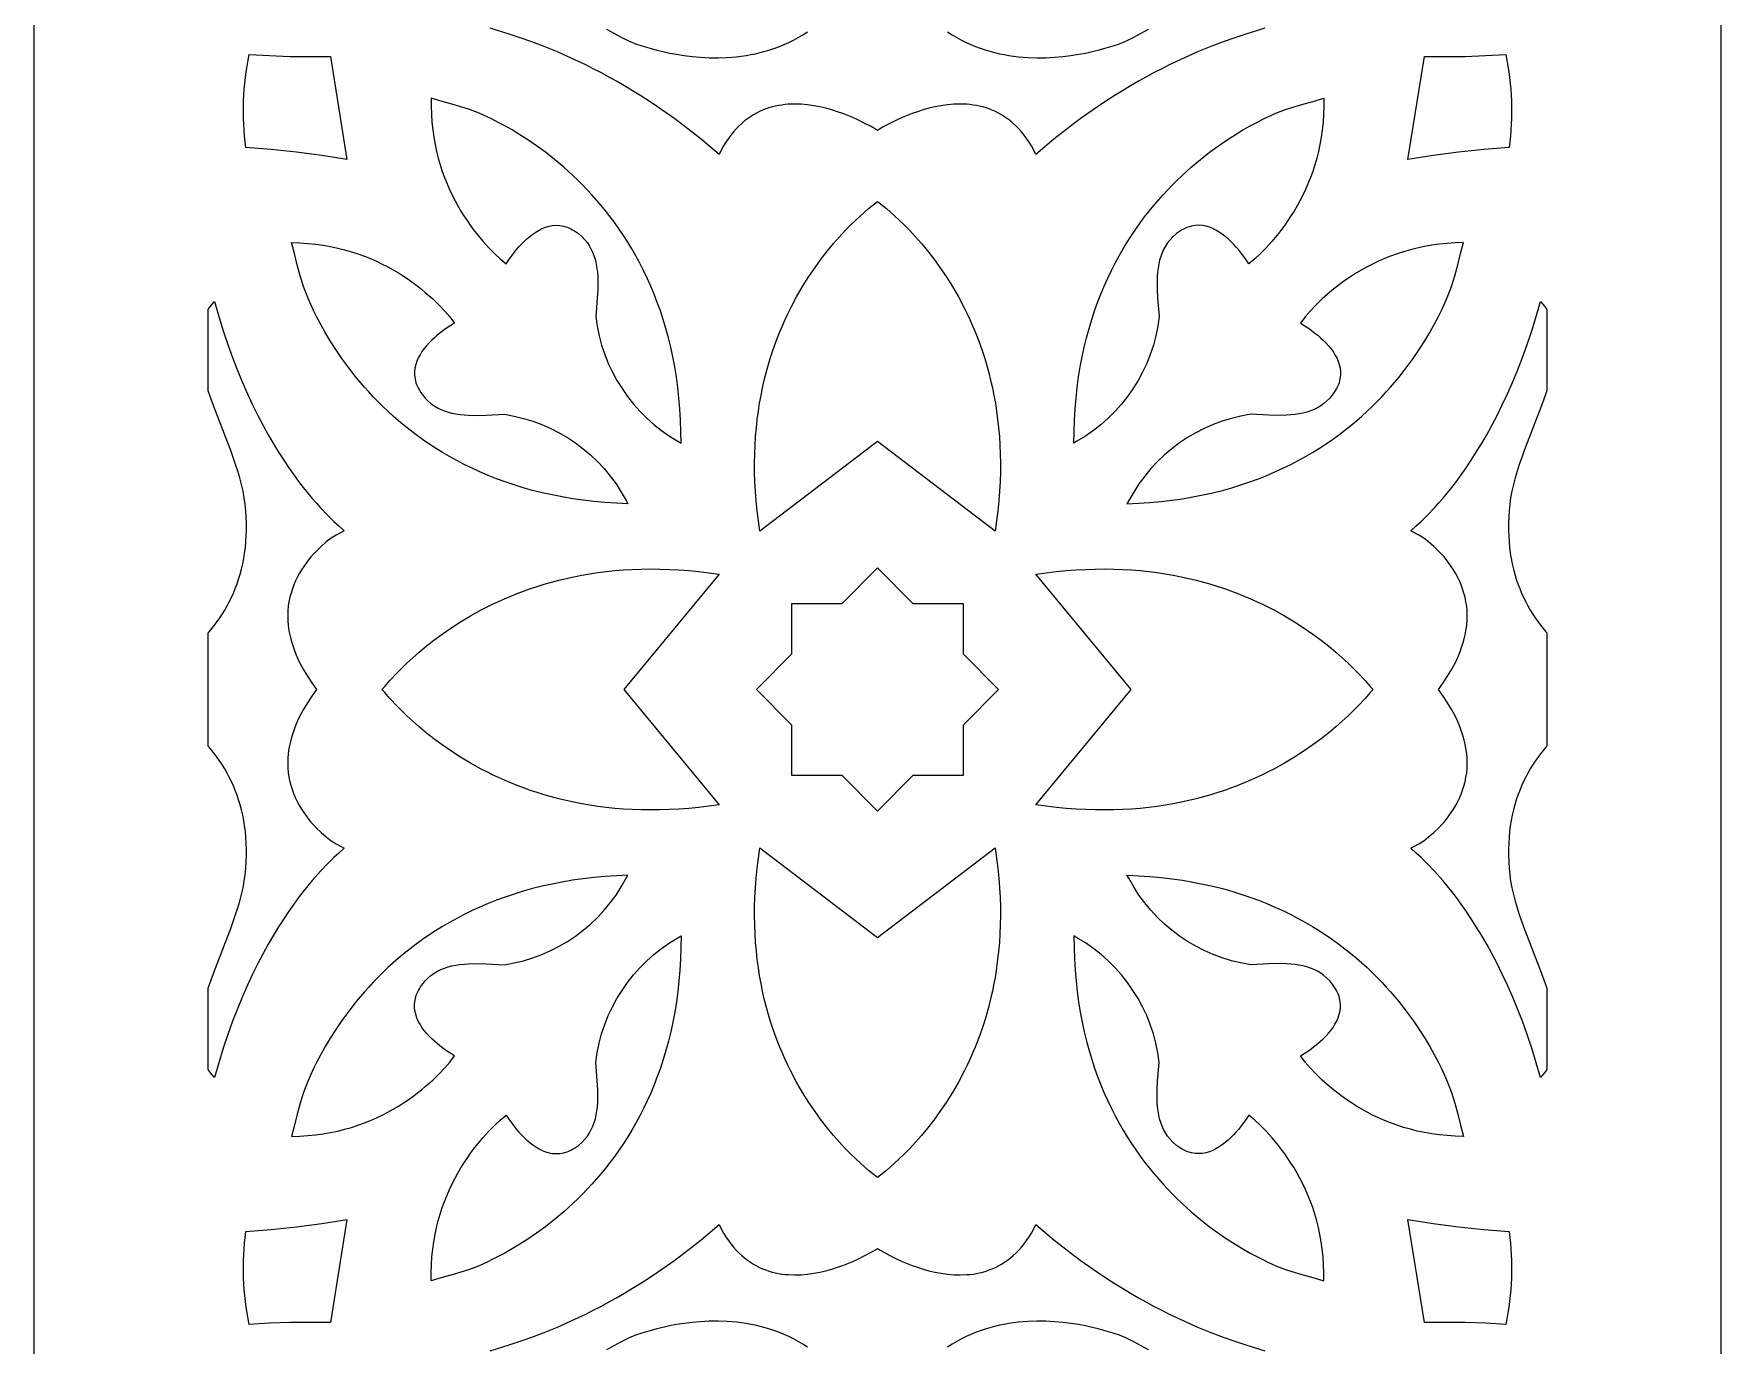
# Model space of a CAD drawing. Extents: x -145 to 145, y -1050 to 1050.
# Drawn here: x -145 to 145, y -622.7 to -397.4 of the extents above; entities that cross this region are included whole.
import ezdxf

# ---------------------------------------------------------------- set-up
doc = ezdxf.new("R2010")
doc.units = 0
doc.header["$MEASUREMENT"] = 0
doc.layers.add('LAYER_1', color=18, linetype='CONTINUOUS')

msp = doc.modelspace()

# ---------------------------------------------------------------- linework, layer by layer
at = {"layer": 'LAYER_1'}
for points in [[(-145, -1050), (145, -1050), (145, 1050), (-145, 1050)], [(-104.49, -401.16), (-100.99, -401.28), (-97.49, -401.31), (-93.99, -401.28), (-91.17, -419.02), (-93.33, -418.66), (-95.49, -418.33), (-97.66, -418.02), (-99.83, -417.75), (-102.01, -417.5), (-104.19, -417.28), (-106.37, -417.09), (-108.55, -416.93), (-108.67, -415.94), (-108.78, -414.95), (-108.86, -413.95), (-108.92, -412.95), (-108.95, -411.94), (-108.97, -410.94), (-108.97, -409.93), (-108.94, -408.93), (-108.9, -407.92), (-108.83, -406.92), (-108.74, -405.92), (-108.63, -404.92), (-108.5, -403.93), (-108.35, -402.94), (-108.18, -401.96), (-107.99, -400.98)], [(108.17, -401.96), (108.35, -402.94), (108.5, -403.93), (108.63, -404.92), (108.74, -405.92), (108.82, -406.92), (108.89, -407.92), (108.94, -408.93), (108.96, -409.93), (108.97, -410.94), (108.95, -411.94), (108.91, -412.95), (108.85, -413.95), (108.77, -414.95), (108.67, -415.94), (108.55, -416.93), (106.37, -417.09), (104.18, -417.28), (102.01, -417.5), (99.83, -417.75), (97.66, -418.02), (95.49, -418.33), (93.32, -418.66), (91.16, -419.02), (93.99, -401.28), (97.49, -401.31), (100.99, -401.28), (104.49, -401.16), (107.98, -400.98)], [(0.54, -426.63), (1.54, -427.44), (2.93, -428.66), (3.74, -429.41), (4.62, -430.27), (5.55, -431.22), (6.54, -432.28), (7.55, -433.44), (8.6, -434.71), (9.67, -436.08), (10.74, -437.55), (11.81, -439.13), (12.87, -440.81), (13.9, -442.61), (14.91, -444.51), (15.4, -445.5), (15.88, -446.52), (16.34, -447.56), (16.79, -448.64), (17.22, -449.74), (17.64, -450.86), (18.04, -452.02), (18.42, -453.2), (18.79, -454.41), (19.13, -455.65), (19.44, -456.92), (19.74, -458.22), (20.01, -459.54), (20.25, -460.89), (20.47, -462.27), (20.65, -463.68), (20.81, -465.12), (20.94, -466.59), (21.03, -468.08), (21.09, -469.6), (21.12, -471.16), (21.11, -472.74), (21.06, -474.35), (20.97, -475.99), (20.85, -477.66), (20.68, -479.36), (20.47, -481.09), (20.22, -482.85), (0, -467.44), (-20.22, -482.85), (-20.47, -481.09), (-20.68, -479.36), (-20.85, -477.66), (-20.98, -475.99), (-21.06, -474.35), (-21.11, -472.74), (-21.12, -471.16), (-21.09, -469.6), (-21.03, -468.08), (-20.94, -466.59), (-20.82, -465.12), (-20.66, -463.68), (-20.47, -462.27), (-20.26, -460.89), (-20.01, -459.54), (-19.74, -458.22), (-19.45, -456.92), (-19.13, -455.65), (-18.79, -454.41), (-18.43, -453.2), (-18.05, -452.02), (-17.65, -450.86), (-17.23, -449.74), (-16.79, -448.64), (-16.34, -447.56), (-15.88, -446.52), (-15.4, -445.5), (-14.91, -444.51), (-13.91, -442.61), (-12.87, -440.81), (-11.81, -439.13), (-10.74, -437.55), (-9.67, -436.08), (-8.61, -434.71), (-7.56, -433.44), (-6.54, -432.28), (-5.56, -431.22), (-4.62, -430.27), (-3.74, -429.41), (-2.93, -428.66), (-1.55, -427.44), (-0.54, -426.63), (0, -426.19)], [(-113.2, -445.95), (-112.43, -448.42), (-111.64, -450.78), (-110.82, -453.05), (-109.99, -455.23), (-109.13, -457.3), (-108.26, -459.29), (-107.38, -461.18), (-106.49, -462.98), (-105.59, -464.69), (-104.7, -466.32), (-103.8, -467.86), (-102.92, -469.31), (-102.04, -470.68), (-101.17, -471.97), (-100.32, -473.18), (-99.49, -474.31), (-98.68, -475.36), (-97.9, -476.34), (-97.15, -477.24), (-96.43, -478.07), (-95.74, -478.83), (-94.5, -480.14), (-93.44, -481.18), (-92.59, -481.97), (-91.65, -482.82), (-92.31, -483.13), (-93.05, -483.55), (-93.86, -484.08), (-94.72, -484.72), (-95.6, -485.48), (-96.49, -486.33), (-96.93, -486.8), (-97.37, -487.29), (-97.79, -487.8), (-98.21, -488.34), (-98.61, -488.91), (-98.99, -489.49), (-99.35, -490.1), (-99.69, -490.73), (-100.01, -491.39), (-100.3, -492.07), (-100.56, -492.77), (-100.79, -493.49), (-100.98, -494.23), (-101.14, -494.99), (-101.25, -495.77), (-101.32, -496.57), (-101.35, -497.39), (-101.33, -498.23), (-101.26, -499.09), (-101.14, -499.96), (-101, -500.65), (-100.84, -501.34), (-100.66, -502.02), (-100.44, -502.69), (-100.2, -503.35), (-99.94, -504.01), (-99.66, -504.66), (-99.36, -505.3), (-98.7, -506.55), (-97.98, -507.77), (-97.21, -508.94), (-96.39, -510.07), (-97.21, -511.2), (-97.98, -512.37), (-98.7, -513.58), (-99.36, -514.84), (-99.66, -515.48), (-99.94, -516.13), (-100.2, -516.78), (-100.44, -517.45), (-100.66, -518.12), (-100.84, -518.8), (-101, -519.48), (-101.14, -520.18), (-101.26, -521.05), (-101.33, -521.91), (-101.35, -522.75), (-101.32, -523.57), (-101.25, -524.37), (-101.14, -525.15), (-100.98, -525.91), (-100.79, -526.65), (-100.56, -527.37), (-100.3, -528.07), (-100.01, -528.75), (-99.69, -529.4), (-99.35, -530.03), (-98.99, -530.64), (-98.61, -531.23), (-98.21, -531.79), (-97.79, -532.33), (-97.37, -532.85), (-96.93, -533.34), (-96.49, -533.81), (-95.6, -534.66), (-94.72, -535.41), (-93.86, -536.06), (-93.05, -536.59), (-92.31, -537.01), (-91.65, -537.32), (-92.59, -538.17), (-93.44, -538.96), (-94.5, -540), (-95.74, -541.31), (-97.15, -542.9), (-97.9, -543.8), (-98.68, -544.78), (-99.49, -545.83), (-100.32, -546.96), (-101.17, -548.17), (-102.04, -549.46), (-102.92, -550.83), (-103.8, -552.28), (-104.7, -553.82), (-105.59, -555.44), (-106.49, -557.16), (-107.38, -558.96), (-108.26, -560.85), (-109.13, -562.83), (-109.99, -564.91), (-110.82, -567.08), (-111.64, -569.35), (-112.43, -571.72), (-113.2, -574.19), (-113.93, -576.76), (-114.28, -576.36), (-114.61, -575.96), (-114.91, -575.54), (-115, -575.4), (-115, -561.39), (-114.74, -560.59), (-113.89, -558.25), (-112.98, -555.87), (-112.05, -553.49), (-111.14, -551.11), (-110.31, -548.75), (-109.93, -547.58), (-109.59, -546.42), (-109.28, -545.27), (-109.02, -544.13), (-108.82, -543.01), (-108.67, -541.91), (-108.56, -540.77), (-108.49, -539.66), (-108.45, -538.57), (-108.45, -537.51), (-108.48, -536.47), (-108.54, -535.46), (-108.63, -534.47), (-108.76, -533.51), (-108.91, -532.57), (-109.09, -531.65), (-109.3, -530.76), (-109.53, -529.89), (-109.79, -529.04), (-110.07, -528.21), (-110.37, -527.41), (-110.69, -526.63), (-111.04, -525.87), (-111.4, -525.13), (-111.78, -524.42), (-112.18, -523.72), (-112.59, -523.05), (-113.02, -522.39), (-113.46, -521.76), (-113.92, -521.14), (-114.39, -520.55), (-114.86, -519.97), (-115, -519.82), (-115, -500.32), (-114.86, -500.16), (-113.92, -498.99), (-113.46, -498.38), (-113.02, -497.75), (-112.59, -497.09), (-112.18, -496.42), (-111.78, -495.72), (-111.4, -495), (-111.04, -494.27), (-110.69, -493.51), (-110.37, -492.73), (-110.07, -491.92), (-109.79, -491.1), (-109.53, -490.25), (-109.3, -489.38), (-109.09, -488.48), (-108.91, -487.57), (-108.76, -486.63), (-108.63, -485.66), (-108.54, -484.68), (-108.48, -483.66), (-108.45, -482.63), (-108.45, -481.57), (-108.49, -480.48), (-108.56, -479.37), (-108.67, -478.23), (-108.82, -477.13), (-109.02, -476), (-109.28, -474.87), (-109.59, -473.72), (-109.93, -472.56), (-110.31, -471.39), (-110.71, -470.21), (-111.14, -469.03), (-112.05, -466.65), (-112.98, -464.26), (-113.89, -461.89), (-114.74, -459.54), (-115, -458.75), (-115, -444.74), (-114.91, -444.59), (-114.61, -444.18), (-114.28, -443.78), (-113.93, -443.38)], [(114.28, -443.78), (114.6, -444.18), (114.9, -444.59), (115, -444.74), (115, -458.74), (114.73, -459.54), (113.88, -461.89), (112.97, -464.26), (112.04, -466.65), (111.14, -469.03), (110.71, -470.21), (110.3, -471.39), (109.93, -472.56), (109.58, -473.72), (109.28, -474.87), (109.02, -476), (108.81, -477.13), (108.66, -478.23), (108.55, -479.37), (108.48, -480.48), (108.44, -481.57), (108.44, -482.63), (108.47, -483.66), (108.54, -484.68), (108.63, -485.66), (108.75, -486.63), (108.91, -487.57), (109.09, -488.48), (109.29, -489.38), (109.52, -490.25), (109.78, -491.1), (110.06, -491.92), (110.36, -492.73), (110.69, -493.51), (111.03, -494.27), (111.4, -495), (111.78, -495.72), (112.18, -496.42), (112.59, -497.09), (113.02, -497.75), (113.46, -498.38), (113.92, -498.99), (114.86, -500.16), (115, -500.32), (115, -519.82), (114.86, -519.97), (114.38, -520.55), (113.92, -521.14), (113.46, -521.76), (113.02, -522.39), (112.59, -523.05), (112.18, -523.72), (111.78, -524.42), (111.4, -525.13), (111.03, -525.87), (110.69, -526.63), (110.36, -527.41), (110.06, -528.21), (109.78, -529.04), (109.52, -529.89), (109.29, -530.76), (109.09, -531.65), (108.91, -532.57), (108.75, -533.51), (108.63, -534.47), (108.54, -535.46), (108.47, -536.47), (108.44, -537.51), (108.44, -538.57), (108.48, -539.66), (108.55, -540.77), (108.66, -541.91), (108.81, -543.01), (109.02, -544.13), (109.28, -545.27), (109.58, -546.42), (109.93, -547.58), (110.3, -548.75), (111.14, -551.11), (112.04, -553.49), (112.97, -555.87), (113.88, -558.25), (114.73, -560.59), (115, -561.4), (115, -575.39), (114.9, -575.54), (114.6, -575.96), (114.28, -576.36), (113.92, -576.76), (113.19, -574.19), (112.43, -571.72), (111.64, -569.35), (110.82, -567.08), (109.98, -564.91), (109.13, -562.83), (108.26, -560.85), (107.37, -558.96), (106.48, -557.16), (105.59, -555.44), (104.69, -553.82), (103.8, -552.28), (102.91, -550.83), (102.03, -549.46), (101.17, -548.17), (100.32, -546.96), (99.49, -545.83), (98.68, -544.78), (97.89, -543.8), (97.14, -542.9), (95.74, -541.31), (94.49, -540), (93.44, -538.96), (92.59, -538.17), (91.65, -537.32), (92.3, -537.01), (93.05, -536.59), (93.86, -536.06), (94.71, -535.41), (95.6, -534.66), (96.49, -533.81), (96.93, -533.34), (97.36, -532.85), (97.79, -532.33), (98.2, -531.79), (98.6, -531.23), (98.98, -530.64), (99.35, -530.03), (99.69, -529.4), (100.01, -528.75), (100.3, -528.07), (100.56, -527.37), (100.78, -526.65), (100.98, -525.91), (101.13, -525.15), (101.25, -524.37), (101.32, -523.57), (101.35, -522.75), (101.33, -521.91), (101.26, -521.05), (101.13, -520.18), (101, -519.48), (100.84, -518.8), (100.65, -518.12), (100.44, -517.45), (100.2, -516.78), (99.94, -516.13), (99.66, -515.48), (99.36, -514.84), (98.7, -513.58), (97.98, -512.37), (97.2, -511.2), (96.39, -510.07), (97.2, -508.94), (97.98, -507.77), (98.7, -506.55), (99.36, -505.3), (99.66, -504.66), (99.94, -504.01), (100.2, -503.35), (100.44, -502.69), (100.65, -502.02), (100.84, -501.34), (101, -500.65), (101.13, -499.96), (101.26, -499.09), (101.33, -498.23), (101.35, -497.39), (101.32, -496.57), (101.25, -495.77), (101.13, -494.99), (100.98, -494.23), (100.78, -493.49), (100.56, -492.77), (100.3, -492.07), (100.01, -491.39), (99.69, -490.73), (99.35, -490.1), (98.98, -489.49), (98.6, -488.91), (98.2, -488.34), (97.79, -487.8), (97.36, -487.29), (96.93, -486.8), (96.49, -486.33), (95.6, -485.48), (94.71, -484.72), (93.86, -484.08), (93.05, -483.55), (92.3, -483.13), (91.65, -482.82), (92.59, -481.97), (93.44, -481.18), (94.49, -480.14), (95.74, -478.83), (96.42, -478.07), (97.14, -477.24), (97.89, -476.34), (98.68, -475.36), (99.49, -474.31), (100.32, -473.18), (101.17, -471.97), (102.03, -470.68), (102.91, -469.31), (103.8, -467.86), (104.69, -466.32), (105.59, -464.69), (106.48, -462.98), (107.37, -461.18), (108.26, -459.29), (109.13, -457.3), (109.98, -455.23), (110.82, -453.05), (111.64, -450.78), (112.43, -448.42), (113.19, -445.95), (113.92, -443.38)], [(-37.43, -489.38), (-35.8, -489.43), (-34.14, -489.52), (-32.45, -489.64), (-30.73, -489.81), (-28.99, -490.02), (-27.21, -490.27), (-43.61, -510.07), (-27.21, -529.86), (-28.99, -530.12), (-30.73, -530.33), (-32.45, -530.49), (-34.14, -530.62), (-35.8, -530.71), (-37.43, -530.76), (-39.03, -530.77), (-40.6, -530.75), (-42.15, -530.7), (-43.66, -530.61), (-45.15, -530.49), (-46.61, -530.34), (-48.04, -530.15), (-49.45, -529.95), (-50.82, -529.71), (-52.17, -529.45), (-53.49, -529.16), (-54.78, -528.85), (-56.04, -528.52), (-57.28, -528.16), (-58.48, -527.79), (-59.66, -527.4), (-60.82, -526.99), (-61.94, -526.56), (-63.04, -526.12), (-64.11, -525.67), (-65.15, -525.2), (-66.17, -524.72), (-67.15, -524.23), (-68.11, -523.74), (-69.96, -522.72), (-71.69, -521.68), (-73.32, -520.63), (-74.84, -519.58), (-76.25, -518.53), (-77.56, -517.5), (-78.76, -516.5), (-79.86, -515.53), (-80.86, -514.61), (-81.75, -513.75), (-82.54, -512.95), (-83.82, -511.59), (-84.69, -510.6), (-85.16, -510.07), (-84.69, -509.54), (-83.82, -508.55), (-82.54, -507.19), (-81.75, -506.39), (-80.86, -505.52), (-79.86, -504.6), (-78.76, -503.64), (-77.56, -502.64), (-76.25, -501.61), (-74.84, -500.56), (-73.32, -499.51), (-71.69, -498.46), (-69.96, -497.42), (-68.11, -496.4), (-66.17, -495.42), (-65.15, -494.94), (-64.11, -494.47), (-63.04, -494.02), (-61.94, -493.57), (-60.82, -493.15), (-59.66, -492.74), (-58.48, -492.35), (-57.28, -491.97), (-56.04, -491.62), (-54.78, -491.29), (-53.49, -490.98), (-52.17, -490.69), (-50.82, -490.43), (-49.45, -490.19), (-48.04, -489.98), (-46.61, -489.8), (-45.15, -489.65), (-43.66, -489.53), (-42.15, -489.44), (-40.6, -489.38), (-39.03, -489.36)], [(6.09, -495.28), (14.72, -495.27), (14.71, -503.94), (20.81, -510.07), (14.71, -516.19), (14.72, -524.86), (6.09, -524.86), (0, -530.99), (-6.1, -524.86), (-14.72, -524.86), (-14.71, -516.19), (-20.82, -510.07), (-14.71, -503.94), (-14.72, -495.27), (-6.1, -495.28), (0, -489.14)], [(40.6, -489.38), (42.14, -489.44), (43.66, -489.53), (45.15, -489.65), (46.61, -489.8), (48.04, -489.98), (49.44, -490.19), (50.82, -490.43), (52.16, -490.69), (53.48, -490.98), (54.77, -491.29), (56.04, -491.62), (57.27, -491.97), (58.48, -492.35), (59.66, -492.74), (60.81, -493.15), (61.94, -493.57), (63.03, -494.02), (64.1, -494.47), (65.15, -494.94), (66.16, -495.42), (68.11, -496.4), (69.95, -497.42), (71.69, -498.46), (73.31, -499.51), (74.83, -500.56), (76.25, -501.61), (77.56, -502.64), (78.76, -503.64), (79.86, -504.6), (80.86, -505.52), (81.75, -506.39), (82.54, -507.19), (83.81, -508.55), (84.68, -509.54), (85.16, -510.07), (84.68, -510.6), (83.81, -511.59), (82.54, -512.95), (81.75, -513.75), (80.86, -514.61), (79.86, -515.53), (78.76, -516.5), (77.56, -517.5), (76.25, -518.53), (74.83, -519.58), (73.31, -520.63), (71.69, -521.68), (69.95, -522.72), (68.11, -523.74), (67.15, -524.23), (66.16, -524.72), (65.15, -525.2), (64.1, -525.67), (63.03, -526.12), (61.94, -526.56), (60.81, -526.99), (59.66, -527.4), (58.48, -527.79), (57.27, -528.16), (56.04, -528.52), (54.77, -528.85), (53.48, -529.16), (52.16, -529.45), (50.82, -529.71), (49.44, -529.95), (48.04, -530.15), (46.61, -530.34), (45.15, -530.49), (43.66, -530.61), (42.14, -530.7), (40.6, -530.75), (39.03, -530.77), (37.42, -530.76), (35.79, -530.71), (34.13, -530.62), (32.45, -530.49), (30.73, -530.33), (28.98, -530.12), (27.21, -529.86), (43.6, -510.07), (27.21, -490.27), (28.98, -490.02), (30.73, -489.81), (32.45, -489.64), (34.13, -489.52), (35.79, -489.43), (37.42, -489.38), (39.03, -489.36)], [(20.47, -539.05), (20.68, -540.78), (20.85, -542.48), (20.97, -544.15), (21.06, -545.79), (21.11, -547.4), (21.12, -548.98), (21.09, -550.53), (21.03, -552.06), (20.94, -553.55), (20.81, -555.02), (20.65, -556.46), (20.47, -557.86), (20.25, -559.25), (20.01, -560.6), (19.74, -561.92), (19.44, -563.22), (19.13, -564.48), (18.79, -565.72), (18.42, -566.93), (18.04, -568.12), (17.64, -569.27), (17.22, -570.4), (16.79, -571.5), (16.34, -572.57), (15.88, -573.62), (15.4, -574.64), (14.91, -575.63), (13.9, -577.53), (12.87, -579.32), (11.81, -581.01), (10.74, -582.59), (9.67, -584.06), (8.6, -585.43), (7.55, -586.69), (6.54, -587.86), (5.55, -588.91), (4.62, -589.87), (3.74, -590.73), (2.93, -591.48), (1.54, -592.69), (0.54, -593.51), (0, -593.94), (-0.54, -593.51), (-1.55, -592.69), (-2.93, -591.48), (-3.74, -590.73), (-4.62, -589.87), (-5.56, -588.91), (-6.54, -587.86), (-7.56, -586.69), (-8.61, -585.43), (-9.67, -584.06), (-10.74, -582.59), (-11.81, -581.01), (-12.87, -579.32), (-13.91, -577.53), (-14.91, -575.63), (-15.4, -574.64), (-15.88, -573.62), (-16.34, -572.57), (-16.79, -571.5), (-17.23, -570.4), (-17.65, -569.27), (-18.05, -568.12), (-18.43, -566.93), (-18.79, -565.72), (-19.13, -564.48), (-19.45, -563.22), (-19.74, -561.92), (-20.01, -560.6), (-20.26, -559.25), (-20.47, -557.86), (-20.66, -556.46), (-20.82, -555.02), (-20.94, -553.55), (-21.03, -552.06), (-21.09, -550.53), (-21.12, -548.98), (-21.11, -547.4), (-21.06, -545.79), (-20.98, -544.15), (-20.85, -542.48), (-20.68, -540.78), (-20.47, -539.05), (-20.22, -537.29), (0, -552.7), (20.22, -537.29)], [(-93.99, -618.86), (-97.49, -618.82), (-100.99, -618.86), (-104.49, -618.97), (-107.99, -619.16), (-108.18, -618.18), (-108.35, -617.2), (-108.5, -616.21), (-108.63, -615.21), (-108.74, -614.22), (-108.83, -613.22), (-108.9, -612.21), (-108.94, -611.21), (-108.97, -610.2), (-108.97, -609.2), (-108.95, -608.19), (-108.92, -607.19), (-108.86, -606.19), (-108.78, -605.19), (-108.67, -604.2), (-108.55, -603.21), (-106.37, -603.04), (-104.19, -602.86), (-102.01, -602.64), (-99.83, -602.39), (-97.66, -602.11), (-95.49, -601.81), (-93.33, -601.48), (-91.17, -601.12)], [(93.32, -601.48), (95.49, -601.81), (97.66, -602.11), (99.83, -602.39), (102.01, -602.64), (104.18, -602.86), (106.37, -603.04), (108.55, -603.21), (108.67, -604.2), (108.77, -605.19), (108.85, -606.19), (108.91, -607.19), (108.95, -608.19), (108.97, -609.2), (108.96, -610.2), (108.94, -611.21), (108.89, -612.21), (108.82, -613.22), (108.74, -614.22), (108.63, -615.21), (108.5, -616.21), (108.35, -617.2), (108.17, -618.18), (107.98, -619.16), (104.49, -618.97), (100.99, -618.86), (97.49, -618.82), (93.99, -618.86), (91.16, -601.12)]]:
    msp.add_lwpolyline(points, close=True, dxfattribs=at)
for points in [[(66.54, -396.46), (63.28, -397.46), (61.42, -398.08), (59.42, -398.79), (57.28, -399.6), (55.02, -400.53), (52.63, -401.58), (50.14, -402.75), (48.86, -403.4), (47.55, -404.07), (46.22, -404.79), (44.86, -405.55), (43.49, -406.34), (42.09, -407.18), (40.68, -408.06), (39.24, -408.99), (37.79, -409.96), (36.32, -410.97), (34.84, -412.04), (33.34, -413.15), (31.83, -414.32), (30.31, -415.53), (28.77, -416.8), (27.23, -418.12), (26.85, -417.38), (26.45, -416.68), (26.04, -416.01), (25.62, -415.38), (25.18, -414.8), (24.74, -414.24), (24.28, -413.73), (23.81, -413.25), (23.33, -412.8), (22.84, -412.38), (22.34, -412), (21.83, -411.65), (21.31, -411.33), (20.79, -411.03), (20.27, -410.77), (19.73, -410.53), (19.19, -410.32), (18.65, -410.14), (18.1, -409.98), (17.55, -409.84), (17, -409.73), (16.45, -409.64), (15.89, -409.57), (15.33, -409.52), (14.22, -409.48), (13.12, -409.52), (12.02, -409.61), (10.94, -409.76), (9.88, -409.96), (8.85, -410.2), (7.85, -410.48), (6.89, -410.79), (5.96, -411.11), (5.08, -411.45), (4.26, -411.8), (3.49, -412.14), (2.14, -412.8), (1.09, -413.36), (0.36, -413.78), (0, -414), (-0.36, -413.78), (-1.09, -413.36), (-2.15, -412.8), (-3.49, -412.14), (-4.26, -411.8), (-5.09, -411.45), (-5.97, -411.11), (-6.89, -410.79), (-7.85, -410.48), (-8.86, -410.2), (-9.89, -409.96), (-10.95, -409.76), (-12.03, -409.61), (-13.12, -409.52), (-14.23, -409.48), (-15.34, -409.52), (-15.89, -409.57), (-16.45, -409.64), (-17, -409.73), (-17.56, -409.84), (-18.11, -409.98), (-18.65, -410.14), (-19.2, -410.32), (-19.74, -410.53), (-20.27, -410.77), (-20.8, -411.03), (-21.32, -411.33), (-21.83, -411.65), (-22.34, -412), (-22.84, -412.38), (-23.33, -412.8), (-23.81, -413.25), (-24.28, -413.73), (-24.74, -414.24), (-25.19, -414.8), (-25.62, -415.38), (-26.05, -416.01), (-26.46, -416.68), (-26.85, -417.38), (-27.23, -418.12), (-28.78, -416.8), (-30.31, -415.53), (-31.83, -414.32), (-33.35, -413.15), (-34.84, -412.04), (-36.33, -410.97), (-37.79, -409.96), (-39.25, -408.99), (-40.68, -408.06), (-42.1, -407.18), (-43.49, -406.34), (-44.87, -405.55), (-46.22, -404.79), (-47.55, -404.07), (-48.86, -403.4), (-50.15, -402.75), (-52.64, -401.58), (-55.02, -400.53), (-57.28, -399.6), (-59.42, -398.79), (-61.42, -398.08), (-63.28, -397.46), (-66.54, -396.46)], [(-46.55, -396.61), (-44.05, -397.98), (-43.01, -398.52), (-42.55, -398.73), (-42.13, -398.9), (-41.58, -399.11), (-40.49, -399.48), (-38.9, -399.95), (-37.95, -400.21), (-36.89, -400.46), (-35.75, -400.71), (-34.52, -400.93), (-33.22, -401.14), (-31.84, -401.31), (-30.41, -401.43), (-28.92, -401.51), (-27.39, -401.52), (-25.82, -401.47), (-24.22, -401.34), (-23.41, -401.24), (-22.59, -401.12), (-21.78, -400.98), (-20.96, -400.82), (-20.14, -400.62), (-19.31, -400.4), (-18.49, -400.16), (-17.67, -399.88), (-16.85, -399.58), (-16.03, -399.24), (-15.22, -398.87), (-14.41, -398.47), (-13.61, -398.04), (-12.82, -397.57), (-12.03, -397.06)], [(12.02, -397.06), (12.81, -397.57), (13.61, -398.04), (14.41, -398.47), (15.22, -398.87), (16.03, -399.24), (16.84, -399.58), (17.66, -399.88), (18.49, -400.16), (19.31, -400.4), (20.13, -400.62), (20.95, -400.82), (21.77, -400.98), (22.59, -401.12), (23.4, -401.24), (24.21, -401.34), (25.81, -401.47), (27.38, -401.52), (28.92, -401.51), (30.4, -401.43), (31.84, -401.31), (33.21, -401.14), (34.52, -400.93), (35.75, -400.71), (36.89, -400.46), (37.94, -400.21), (38.9, -399.95), (40.48, -399.48), (41.58, -399.11), (42.12, -398.9), (42.54, -398.73), (43, -398.52), (44.05, -397.98), (46.55, -396.61)], [(-66.54, -623.68), (-63.28, -622.68), (-61.42, -622.06), (-59.42, -621.35), (-57.28, -620.53), (-55.02, -619.61), (-52.64, -618.56), (-50.15, -617.38), (-48.86, -616.74), (-47.55, -616.06), (-46.22, -615.35), (-44.87, -614.59), (-43.49, -613.79), (-42.1, -612.96), (-40.68, -612.08), (-39.25, -611.15), (-37.79, -610.18), (-36.33, -609.16), (-34.84, -608.1), (-33.35, -606.99), (-31.83, -605.82), (-30.31, -604.61), (-28.78, -603.34), (-27.23, -602.01), (-26.85, -602.76), (-26.46, -603.46), (-26.05, -604.13), (-25.62, -604.75), (-25.19, -605.34), (-24.74, -605.89), (-24.28, -606.41), (-23.81, -606.89), (-23.33, -607.34), (-22.84, -607.75), (-22.34, -608.14), (-21.83, -608.49), (-21.32, -608.81), (-20.8, -609.1), (-20.27, -609.37), (-19.74, -609.61), (-19.2, -609.81), (-18.65, -610), (-18.11, -610.16), (-17.56, -610.29), (-17, -610.41), (-16.45, -610.5), (-15.89, -610.57), (-15.34, -610.61), (-14.23, -610.65), (-13.12, -610.62), (-12.03, -610.53), (-10.95, -610.38), (-9.89, -610.18), (-8.86, -609.93), (-7.85, -609.66), (-6.89, -609.35), (-5.97, -609.03), (-5.09, -608.69), (-4.26, -608.34), (-3.49, -608), (-2.15, -607.34), (-1.09, -606.77), (-0.36, -606.35), (0, -606.14), (0.36, -606.35), (1.09, -606.77), (2.14, -607.34), (3.49, -608), (4.26, -608.34), (5.08, -608.69), (5.96, -609.03), (6.89, -609.35), (7.85, -609.66), (8.85, -609.93), (9.88, -610.18), (10.94, -610.38), (12.02, -610.53), (13.12, -610.62), (14.22, -610.65), (15.33, -610.61), (15.89, -610.57), (16.45, -610.5), (17, -610.41), (17.55, -610.29), (18.1, -610.16), (18.65, -610), (19.19, -609.81), (19.73, -609.61), (20.27, -609.37), (20.79, -609.1), (21.31, -608.81), (21.83, -608.49), (22.34, -608.14), (22.84, -607.75), (23.33, -607.34), (23.81, -606.89), (24.28, -606.41), (24.74, -605.89), (25.18, -605.34), (25.62, -604.75), (26.04, -604.13), (26.45, -603.46), (26.85, -602.76), (27.23, -602.01), (28.77, -603.34), (30.31, -604.61), (31.83, -605.82), (33.34, -606.99), (34.84, -608.1), (36.32, -609.16), (37.79, -610.18), (39.24, -611.15), (40.68, -612.08), (42.09, -612.96), (43.49, -613.79), (44.86, -614.59), (46.22, -615.35), (47.55, -616.06), (48.86, -616.74), (50.14, -617.38), (52.63, -618.56), (55.02, -619.61), (57.28, -620.53), (59.42, -621.35), (61.42, -622.06), (63.28, -622.68), (66.54, -623.68)], [(-12.03, -623.08), (-12.82, -622.57), (-13.61, -622.1), (-14.41, -621.66), (-15.22, -621.26), (-16.03, -620.9), (-16.85, -620.56), (-17.67, -620.25), (-18.49, -619.98), (-19.31, -619.73), (-20.14, -619.51), (-20.96, -619.32), (-21.78, -619.15), (-22.59, -619.01), (-23.41, -618.89), (-24.22, -618.8), (-25.82, -618.67), (-27.39, -618.61), (-28.92, -618.63), (-30.41, -618.7), (-31.84, -618.83), (-33.22, -619), (-34.52, -619.2), (-35.75, -619.43), (-36.89, -619.68), (-37.95, -619.93), (-38.9, -620.18), (-40.49, -620.66), (-41.58, -621.03), (-42.13, -621.23), (-42.55, -621.4), (-43.01, -621.62), (-44.05, -622.15), (-46.55, -623.53)], [(46.55, -623.53), (44.05, -622.15), (43, -621.62), (42.54, -621.4), (42.12, -621.23), (41.58, -621.03), (40.48, -620.66), (38.9, -620.18), (37.94, -619.93), (36.89, -619.68), (35.75, -619.43), (34.52, -619.2), (33.21, -619), (31.84, -618.83), (30.4, -618.7), (28.92, -618.63), (27.38, -618.61), (25.81, -618.67), (24.21, -618.8), (23.4, -618.89), (22.59, -619.01), (21.77, -619.15), (20.95, -619.32), (20.13, -619.51), (19.31, -619.73), (18.49, -619.98), (17.66, -620.25), (16.84, -620.56), (16.03, -620.9), (15.22, -621.26), (14.41, -621.66), (13.61, -622.1), (12.81, -622.57), (12.02, -623.08)]]:
    msp.add_lwpolyline(points, dxfattribs=at)
for points in [[(-63.8, -436.91), (-63.38, -436.27), (-62.75, -435.39), (-62.01, -434.47), (-61.61, -434), (-61.18, -433.53), (-60.72, -433.08), (-60.25, -432.64), (-59.76, -432.22), (-59.25, -431.83), (-58.72, -431.47), (-58.17, -431.15), (-57.61, -430.88), (-57.04, -430.65), (-56.45, -430.47), (-55.85, -430.36), (-55.24, -430.31), (-54.62, -430.34), (-53.99, -430.44), (-53.35, -430.62), (-53.03, -430.75), (-52.71, -430.9), (-52.39, -431.07), (-52.06, -431.26), (-51.74, -431.48), (-51.41, -431.73), (-50.76, -432.3), (-50.28, -432.8), (-49.86, -433.32), (-49.5, -433.87), (-49.18, -434.45), (-48.91, -435.05), (-48.68, -435.67), (-48.49, -436.32), (-48.34, -436.98), (-48.22, -437.66), (-48.14, -438.36), (-48.08, -439.08), (-48.06, -439.81), (-48.07, -441.31), (-48.15, -442.84), (-48.43, -445.99, 0.237961), (-34.29, -467.4), (-33.76, -467.73), (-33.78, -465.73), (-33.85, -463.77), (-33.96, -461.86), (-34.12, -459.99), (-34.32, -458.16), (-34.56, -456.37), (-34.85, -454.63), (-35.17, -452.93), (-35.53, -451.26), (-35.92, -449.64), (-36.35, -448.06), (-36.82, -446.52), (-37.31, -445.01), (-37.84, -443.55), (-38.39, -442.12), (-38.97, -440.74), (-39.57, -439.39), (-40.2, -438.07), (-40.85, -436.8), (-41.53, -435.56), (-42.22, -434.35), (-42.93, -433.18), (-43.65, -432.05), (-44.39, -430.95), (-45.15, -429.89), (-45.92, -428.86), (-46.69, -427.86), (-47.48, -426.9), (-48.27, -425.97), (-49.07, -425.07), (-49.88, -424.2), (-50.68, -423.36), (-51.49, -422.56), (-52.3, -421.79), (-53.92, -420.33), (-55.51, -418.99), (-57.08, -417.76), (-58.6, -416.65), (-60.07, -415.64), (-61.47, -414.74), (-62.8, -413.93), (-64.04, -413.23), (-65.18, -412.62), (-66.2, -412.1), (-67.1, -411.67), (-68.48, -411.06), (-69.21, -410.77), (-70.13, -410.43), (-71.06, -410.11), (-72.93, -409.55), (-74.81, -409.02), (-76.69, -408.47), (-76.7, -409.87), (-76.66, -411.24), (-76.57, -412.58), (-76.44, -413.89), (-76.26, -415.16), (-76.04, -416.4), (-75.78, -417.61), (-75.48, -418.79), (-75.15, -419.93), (-74.79, -421.04), (-74.4, -422.11), (-73.98, -423.16), (-73.54, -424.17), (-73.08, -425.14), (-72.6, -426.08), (-72.1, -426.99), (-71.59, -427.86), (-71.07, -428.7), (-70.54, -429.51), (-70, -430.28), (-69.46, -431.02), (-68.91, -431.72), (-67.84, -433.01), (-66.78, -434.17), (-65.77, -435.19), (-64.83, -436.06)], [(63.79, -436.91), (63.37, -436.27), (62.74, -435.39), (62.01, -434.47), (61.6, -434), (61.17, -433.53), (60.72, -433.08), (60.25, -432.64), (59.75, -432.22), (59.24, -431.83), (58.71, -431.47), (58.17, -431.15), (57.61, -430.88), (57.03, -430.65), (56.44, -430.47), (55.84, -430.36), (55.23, -430.31), (54.61, -430.34), (53.98, -430.44), (53.35, -430.62), (53.03, -430.75), (52.71, -430.9), (52.38, -431.07), (52.06, -431.26), (51.73, -431.48), (51.41, -431.73), (50.75, -432.3), (50.28, -432.8), (49.86, -433.32), (49.49, -433.87), (49.17, -434.45), (48.9, -435.05), (48.67, -435.67), (48.48, -436.32), (48.33, -436.98), (48.22, -437.66), (48.13, -438.36), (48.08, -439.08), (48.05, -439.81), (48.06, -441.31), (48.14, -442.84), (48.43, -445.99, -0.237961), (34.28, -467.4), (33.76, -467.73), (33.78, -465.73), (33.84, -463.77), (33.96, -461.86), (34.12, -459.99), (34.32, -458.16), (34.56, -456.37), (34.84, -454.63), (35.17, -452.93), (35.52, -451.26), (35.92, -449.64), (36.35, -448.06), (36.81, -446.52), (37.31, -445.01), (37.83, -443.55), (38.38, -442.12), (38.96, -440.74), (39.57, -439.39), (40.2, -438.07), (40.85, -436.8), (41.52, -435.56), (42.21, -434.35), (42.92, -433.18), (43.65, -432.05), (44.39, -430.95), (45.14, -429.89), (45.91, -428.86), (46.69, -427.86), (47.48, -426.9), (48.27, -425.97), (49.07, -425.07), (49.87, -424.2), (50.68, -423.36), (51.49, -422.56), (52.3, -421.79), (53.91, -420.33), (55.51, -418.99), (57.07, -417.76), (58.6, -416.65), (60.07, -415.64), (61.47, -414.74), (62.8, -413.93), (64.04, -413.23), (65.17, -412.62), (66.2, -412.1), (67.1, -411.67), (68.47, -411.06), (69.21, -410.77), (70.12, -410.43), (71.05, -410.11), (72.93, -409.55), (74.81, -409.02), (76.69, -408.47), (76.7, -409.87), (76.66, -411.24), (76.57, -412.58), (76.43, -413.89), (76.26, -415.16), (76.03, -416.4), (75.77, -417.61), (75.48, -418.79), (75.15, -419.93), (74.79, -421.04), (74.39, -422.11), (73.98, -423.16), (73.54, -424.17), (73.07, -425.14), (72.59, -426.08), (72.1, -426.99), (71.59, -427.86), (71.06, -428.7), (70.53, -429.51), (69.99, -430.28), (69.45, -431.02), (68.91, -431.72), (67.83, -433.01), (66.78, -434.17), (65.77, -435.19), (64.83, -436.06)], [(-72.69, -447.12), (-73.34, -447.52), (-74.24, -448.12), (-75.19, -448.82), (-75.67, -449.21), (-76.15, -449.63), (-76.61, -450.07), (-77.07, -450.52), (-77.5, -451), (-77.91, -451.5), (-78.29, -452.02), (-78.62, -452.55), (-78.92, -453.1), (-79.17, -453.67), (-79.36, -454.25), (-79.49, -454.85), (-79.56, -455.46), (-79.56, -456.08), (-79.48, -456.71), (-79.31, -457.35), (-79.2, -457.68), (-79.06, -458), (-78.9, -458.33), (-78.72, -458.66), (-78.51, -458.99), (-78.27, -459.33), (-77.72, -460), (-77.25, -460.49), (-76.74, -460.93), (-76.2, -461.31), (-75.63, -461.65), (-75.04, -461.94), (-74.42, -462.19), (-73.79, -462.4), (-73.13, -462.57), (-72.45, -462.71), (-71.75, -462.82), (-71.04, -462.9), (-70.31, -462.95), (-68.81, -462.99), (-67.27, -462.96), (-64.12, -462.78, -0.237961), (-43.19, -477.62), (-42.88, -478.16), (-44.87, -478.08), (-46.83, -477.94), (-48.74, -477.77), (-50.6, -477.55), (-52.42, -477.29), (-54.2, -476.98), (-55.93, -476.64), (-57.63, -476.26), (-59.28, -475.85), (-60.88, -475.4), (-62.45, -474.92), (-63.98, -474.4), (-65.46, -473.86), (-66.91, -473.29), (-68.32, -472.69), (-69.68, -472.06), (-71.01, -471.41), (-72.3, -470.74), (-73.56, -470.05), (-74.78, -469.34), (-75.96, -468.6), (-77.1, -467.86), (-78.21, -467.09), (-79.28, -466.32), (-80.32, -465.53), (-81.33, -464.73), (-82.3, -463.92), (-83.23, -463.1), (-84.14, -462.27), (-85.01, -461.44), (-85.85, -460.61), (-86.66, -459.78), (-87.44, -458.94), (-88.18, -458.11), (-89.59, -456.45), (-90.87, -454.81), (-92.05, -453.2), (-93.11, -451.64), (-94.07, -450.14), (-94.92, -448.71), (-95.68, -447.35), (-96.34, -446.09), (-96.91, -444.93), (-97.4, -443.89), (-97.8, -442.98), (-98.36, -441.59), (-98.63, -440.84), (-98.94, -439.92), (-99.22, -438.98), (-99.73, -437.09), (-100.2, -435.18), (-100.69, -433.29), (-99.28, -433.32), (-97.91, -433.41), (-96.58, -433.54), (-95.28, -433.72), (-94.01, -433.94), (-92.77, -434.21), (-91.58, -434.51), (-90.41, -434.84), (-89.28, -435.21), (-88.18, -435.61), (-87.12, -436.03), (-86.09, -436.49), (-85.1, -436.96), (-84.14, -437.45), (-83.21, -437.97), (-82.32, -438.49), (-81.47, -439.03), (-80.64, -439.58), (-79.86, -440.14), (-79.11, -440.7), (-78.39, -441.27), (-77.71, -441.83), (-76.44, -442.96), (-75.32, -444.05), (-74.34, -445.09), (-73.5, -446.06)], [(72.68, -447.12), (73.34, -447.52), (74.23, -448.12), (75.18, -448.82), (75.66, -449.21), (76.14, -449.63), (76.61, -450.07), (77.06, -450.52), (77.5, -451), (77.9, -451.5), (78.28, -452.02), (78.62, -452.55), (78.92, -453.1), (79.16, -453.67), (79.36, -454.25), (79.49, -454.85), (79.56, -455.46), (79.55, -456.08), (79.47, -456.71), (79.31, -457.35), (79.2, -457.68), (79.06, -458), (78.9, -458.33), (78.71, -458.66), (78.5, -458.99), (78.27, -459.33), (77.72, -460), (77.24, -460.49), (76.73, -460.93), (76.19, -461.31), (75.63, -461.65), (75.04, -461.94), (74.42, -462.19), (73.78, -462.4), (73.12, -462.57), (72.44, -462.71), (71.75, -462.82), (71.03, -462.9), (70.3, -462.95), (68.81, -462.99), (67.27, -462.96), (64.12, -462.78, 0.237961), (43.19, -477.62), (42.87, -478.16), (44.87, -478.08), (46.82, -477.94), (48.73, -477.77), (50.6, -477.55), (52.42, -477.29), (54.2, -476.98), (55.93, -476.64), (57.62, -476.26), (59.27, -475.85), (60.88, -475.4), (62.45, -474.92), (63.97, -474.4), (65.46, -473.86), (66.9, -473.29), (68.31, -472.69), (69.68, -472.06), (71.01, -471.41), (72.3, -470.74), (73.55, -470.05), (74.77, -469.34), (75.95, -468.6), (77.1, -467.86), (78.2, -467.09), (79.28, -466.32), (80.32, -465.53), (81.32, -464.73), (82.29, -463.92), (83.23, -463.1), (84.13, -462.27), (85.01, -461.44), (85.85, -460.61), (86.65, -459.78), (87.43, -458.94), (88.18, -458.11), (89.58, -456.45), (90.87, -454.81), (92.04, -453.2), (93.11, -451.64), (94.06, -450.14), (94.92, -448.71), (95.68, -447.35), (96.34, -446.09), (96.91, -444.93), (97.39, -443.89), (97.79, -442.98), (98.36, -441.59), (98.63, -440.84), (98.94, -439.92), (99.22, -438.98), (99.72, -437.09), (100.19, -435.18), (100.68, -433.29), (99.28, -433.32), (97.91, -433.41), (96.57, -433.54), (95.27, -433.72), (94, -433.94), (92.77, -434.21), (91.57, -434.51), (90.41, -434.84), (89.28, -435.21), (88.18, -435.61), (87.12, -436.03), (86.09, -436.49), (85.09, -436.96), (84.13, -437.45), (83.21, -437.97), (82.32, -438.49), (81.46, -439.03), (80.64, -439.58), (79.85, -440.14), (79.1, -440.7), (78.38, -441.27), (77.7, -441.83), (76.44, -442.96), (75.32, -444.05), (74.33, -445.09), (73.49, -446.06)], [(-72.69, -573.02), (-73.34, -572.62), (-74.24, -572.02), (-75.19, -571.31), (-75.67, -570.92), (-76.15, -570.51), (-76.61, -570.07), (-77.07, -569.61), (-77.5, -569.14), (-77.91, -568.64), (-78.29, -568.12), (-78.62, -567.59), (-78.92, -567.03), (-79.17, -566.47), (-79.36, -565.88), (-79.49, -565.29), (-79.56, -564.68), (-79.56, -564.06), (-79.48, -563.43), (-79.31, -562.79), (-79.2, -562.46), (-79.06, -562.13), (-78.9, -561.81), (-78.72, -561.48), (-78.51, -561.14), (-78.27, -560.81), (-77.72, -560.14), (-77.25, -559.65), (-76.74, -559.21), (-76.2, -558.82), (-75.63, -558.49), (-75.04, -558.19), (-74.42, -557.94), (-73.79, -557.73), (-73.13, -557.56), (-72.45, -557.42), (-71.75, -557.32), (-71.04, -557.24), (-70.31, -557.19), (-68.81, -557.15), (-67.27, -557.18), (-64.12, -557.36, 0.237961), (-43.19, -542.51), (-42.88, -541.98), (-44.87, -542.06), (-46.83, -542.19), (-48.74, -542.37), (-50.6, -542.59), (-52.42, -542.85), (-54.2, -543.15), (-55.93, -543.49), (-57.63, -543.87), (-59.28, -544.29), (-60.88, -544.74), (-62.45, -545.22), (-63.98, -545.73), (-65.46, -546.28), (-66.91, -546.85), (-68.32, -547.45), (-69.68, -548.07), (-71.01, -548.72), (-72.3, -549.39), (-73.56, -550.09), (-74.78, -550.8), (-75.96, -551.53), (-77.1, -552.28), (-78.21, -553.04), (-79.28, -553.82), (-80.32, -554.61), (-81.33, -555.41), (-82.3, -556.22), (-83.23, -557.04), (-84.14, -557.86), (-85.01, -558.69), (-85.85, -559.53), (-86.66, -560.36), (-87.44, -561.2), (-88.18, -562.03), (-89.59, -563.69), (-90.87, -565.33), (-92.05, -566.93), (-93.11, -568.49), (-94.07, -570), (-94.92, -571.43), (-95.68, -572.78), (-96.34, -574.05), (-96.91, -575.2), (-97.4, -576.24), (-97.8, -577.16), (-98.36, -578.55), (-98.63, -579.29), (-98.94, -580.22), (-99.22, -581.16), (-99.73, -583.05), (-100.2, -584.95), (-100.69, -586.85), (-99.28, -586.81), (-97.91, -586.73), (-96.58, -586.59), (-95.28, -586.41), (-94.01, -586.19), (-92.77, -585.93), (-91.58, -585.63), (-90.41, -585.3), (-89.28, -584.93), (-88.18, -584.53), (-87.12, -584.1), (-86.09, -583.65), (-85.1, -583.18), (-84.14, -582.68), (-83.21, -582.17), (-82.32, -581.64), (-81.47, -581.1), (-80.64, -580.55), (-79.86, -580), (-79.11, -579.43), (-78.39, -578.87), (-77.71, -578.3), (-76.44, -577.18), (-75.32, -576.09), (-74.34, -575.05), (-73.5, -574.08)], [(72.68, -573.02), (73.34, -572.62), (74.23, -572.02), (75.18, -571.31), (75.66, -570.92), (76.14, -570.51), (76.61, -570.07), (77.06, -569.61), (77.5, -569.14), (77.9, -568.64), (78.28, -568.12), (78.62, -567.59), (78.92, -567.03), (79.16, -566.47), (79.36, -565.88), (79.49, -565.29), (79.56, -564.68), (79.55, -564.06), (79.47, -563.43), (79.31, -562.79), (79.2, -562.46), (79.06, -562.13), (78.9, -561.81), (78.71, -561.48), (78.5, -561.14), (78.27, -560.81), (77.72, -560.14), (77.24, -559.65), (76.73, -559.21), (76.19, -558.82), (75.63, -558.49), (75.04, -558.19), (74.42, -557.94), (73.78, -557.73), (73.12, -557.56), (72.44, -557.42), (71.75, -557.32), (71.03, -557.24), (70.3, -557.19), (68.81, -557.15), (67.27, -557.18), (64.12, -557.36, -0.237961), (43.19, -542.51), (42.87, -541.98), (44.87, -542.06), (46.82, -542.19), (48.73, -542.37), (50.6, -542.59), (52.42, -542.85), (54.2, -543.15), (55.93, -543.49), (57.62, -543.87), (59.27, -544.29), (60.88, -544.74), (62.45, -545.22), (63.97, -545.73), (65.46, -546.28), (66.9, -546.85), (68.31, -547.45), (69.68, -548.07), (71.01, -548.72), (72.3, -549.39), (73.55, -550.09), (74.77, -550.8), (75.95, -551.53), (77.1, -552.28), (78.2, -553.04), (79.28, -553.82), (80.32, -554.61), (81.32, -555.41), (82.29, -556.22), (83.23, -557.04), (84.13, -557.86), (85.01, -558.69), (85.85, -559.53), (86.65, -560.36), (87.43, -561.2), (88.18, -562.03), (89.58, -563.69), (90.87, -565.33), (92.04, -566.93), (93.11, -568.49), (94.06, -570), (94.92, -571.43), (95.68, -572.78), (96.34, -574.05), (96.91, -575.2), (97.39, -576.24), (97.79, -577.16), (98.36, -578.55), (98.63, -579.29), (98.94, -580.22), (99.22, -581.16), (99.72, -583.05), (100.19, -584.95), (100.68, -586.85), (99.28, -586.81), (97.91, -586.73), (96.57, -586.59), (95.27, -586.41), (94, -586.19), (92.77, -585.93), (91.57, -585.63), (90.41, -585.3), (89.28, -584.93), (88.18, -584.53), (87.12, -584.1), (86.09, -583.65), (85.09, -583.18), (84.13, -582.68), (83.21, -582.17), (82.32, -581.64), (81.46, -581.1), (80.64, -580.55), (79.85, -580), (79.1, -579.43), (78.38, -578.87), (77.7, -578.3), (76.44, -577.18), (75.32, -576.09), (74.33, -575.05), (73.49, -574.08)], [(-63.8, -583.23), (-63.38, -583.87), (-62.75, -584.75), (-62.01, -585.67), (-61.61, -586.14), (-61.18, -586.6), (-60.72, -587.06), (-60.25, -587.5), (-59.76, -587.91), (-59.25, -588.3), (-58.72, -588.66), (-58.17, -588.98), (-57.61, -589.26), (-57.04, -589.49), (-56.45, -589.66), (-55.85, -589.78), (-55.24, -589.82), (-54.62, -589.8), (-53.99, -589.7), (-53.35, -589.51), (-53.03, -589.39), (-52.71, -589.24), (-52.39, -589.07), (-52.06, -588.87), (-51.74, -588.65), (-51.41, -588.41), (-50.76, -587.84), (-50.28, -587.34), (-49.86, -586.82), (-49.5, -586.27), (-49.18, -585.69), (-48.91, -585.09), (-48.68, -584.47), (-48.49, -583.82), (-48.34, -583.16), (-48.22, -582.47), (-48.14, -581.77), (-48.08, -581.06), (-48.06, -580.33), (-48.07, -578.83), (-48.15, -577.29), (-48.43, -574.15, -0.237961), (-34.29, -552.74), (-33.76, -552.4), (-33.78, -554.41), (-33.85, -556.36), (-33.96, -558.28), (-34.12, -560.15), (-34.32, -561.98), (-34.56, -563.76), (-34.85, -565.51), (-35.17, -567.21), (-35.53, -568.87), (-35.92, -570.49), (-36.35, -572.08), (-36.82, -573.62), (-37.31, -575.12), (-37.84, -576.59), (-38.39, -578.01), (-38.97, -579.4), (-39.57, -580.75), (-40.2, -582.06), (-40.85, -583.34), (-41.53, -584.58), (-42.22, -585.78), (-42.93, -586.95), (-43.65, -588.09), (-44.39, -589.18), (-45.15, -590.25), (-45.92, -591.28), (-46.69, -592.28), (-47.48, -593.24), (-48.27, -594.17), (-49.07, -595.07), (-49.88, -595.94), (-50.68, -596.77), (-51.49, -597.58), (-52.3, -598.35), (-53.92, -599.81), (-55.51, -601.15), (-57.08, -602.38), (-58.6, -603.49), (-60.07, -604.5), (-61.47, -605.4), (-62.8, -606.2), (-64.04, -606.91), (-65.18, -607.52), (-66.2, -608.03), (-67.1, -608.46), (-68.48, -609.07), (-69.21, -609.37), (-70.13, -609.71), (-71.06, -610.02), (-72.93, -610.59), (-74.81, -611.12), (-76.69, -611.67), (-76.7, -610.27), (-76.66, -608.9), (-76.57, -607.56), (-76.44, -606.25), (-76.26, -604.98), (-76.04, -603.74), (-75.78, -602.53), (-75.48, -601.35), (-75.15, -600.21), (-74.79, -599.1), (-74.4, -598.02), (-73.98, -596.98), (-73.54, -595.97), (-73.08, -595), (-72.6, -594.05), (-72.1, -593.15), (-71.59, -592.27), (-71.07, -591.43), (-70.54, -590.63), (-70, -589.86), (-69.46, -589.12), (-68.91, -588.42), (-67.84, -587.12), (-66.78, -585.96), (-65.77, -584.95), (-64.83, -584.07)], [(63.79, -583.23), (63.37, -583.87), (62.74, -584.75), (62.01, -585.67), (61.6, -586.14), (61.17, -586.6), (60.72, -587.06), (60.25, -587.5), (59.75, -587.91), (59.24, -588.3), (58.71, -588.66), (58.17, -588.98), (57.61, -589.26), (57.03, -589.49), (56.44, -589.66), (55.84, -589.78), (55.23, -589.82), (54.61, -589.8), (53.98, -589.7), (53.35, -589.51), (53.03, -589.39), (52.71, -589.24), (52.38, -589.07), (52.06, -588.87), (51.73, -588.65), (51.41, -588.41), (50.75, -587.84), (50.28, -587.34), (49.86, -586.82), (49.49, -586.27), (49.17, -585.69), (48.9, -585.09), (48.67, -584.47), (48.48, -583.82), (48.33, -583.16), (48.22, -582.47), (48.13, -581.77), (48.08, -581.06), (48.05, -580.33), (48.06, -578.83), (48.14, -577.29), (48.43, -574.15, 0.237961), (34.28, -552.74), (33.76, -552.4), (33.78, -554.41), (33.84, -556.36), (33.96, -558.28), (34.12, -560.15), (34.32, -561.98), (34.56, -563.76), (34.84, -565.51), (35.17, -567.21), (35.52, -568.87), (35.92, -570.49), (36.35, -572.08), (36.81, -573.62), (37.31, -575.12), (37.83, -576.59), (38.38, -578.01), (38.96, -579.4), (39.57, -580.75), (40.2, -582.06), (40.85, -583.34), (41.52, -584.58), (42.21, -585.78), (42.92, -586.95), (43.65, -588.09), (44.39, -589.18), (45.14, -590.25), (45.91, -591.28), (46.69, -592.28), (47.48, -593.24), (48.27, -594.17), (49.07, -595.07), (49.87, -595.94), (50.68, -596.77), (51.49, -597.58), (52.3, -598.35), (53.91, -599.81), (55.51, -601.15), (57.07, -602.38), (58.6, -603.49), (60.07, -604.5), (61.47, -605.4), (62.8, -606.2), (64.04, -606.91), (65.17, -607.52), (66.2, -608.03), (67.1, -608.46), (68.47, -609.07), (69.21, -609.37), (70.12, -609.71), (71.05, -610.02), (72.93, -610.59), (74.81, -611.12), (76.69, -611.67), (76.7, -610.27), (76.66, -608.9), (76.57, -607.56), (76.43, -606.25), (76.26, -604.98), (76.03, -603.74), (75.77, -602.53), (75.48, -601.35), (75.15, -600.21), (74.79, -599.1), (74.39, -598.02), (73.98, -596.98), (73.54, -595.97), (73.07, -595), (72.59, -594.05), (72.1, -593.15), (71.59, -592.27), (71.06, -591.43), (70.53, -590.63), (69.99, -589.86), (69.45, -589.12), (68.91, -588.42), (67.83, -587.12), (66.78, -585.96), (65.77, -584.95), (64.83, -584.07)]]:
    msp.add_lwpolyline(points, format="xyb", close=True, dxfattribs=at)

doc.saveas('drawing.dxf')
